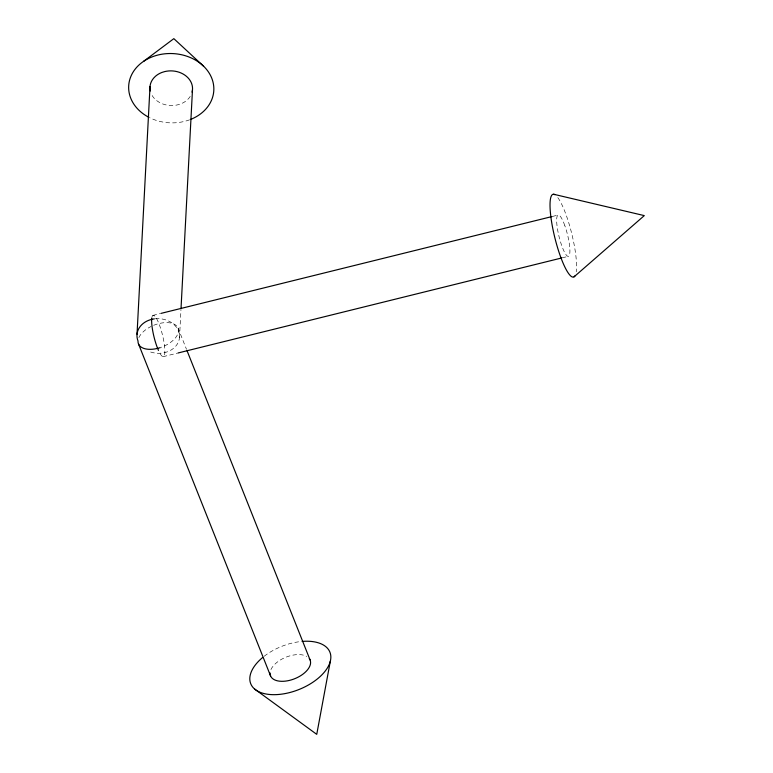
<?xml version="1.0" encoding="UTF-8"?>
<svg xmlns="http://www.w3.org/2000/svg" width="773" height="773" viewBox="0 0 773 773"><rect width="100%" height="100%" fill="white"/><g stroke="black" fill="none" stroke-linecap="round" stroke-linejoin="round"><path stroke-width="0.58" stroke-dasharray="3.87 2.9" d="M179.5 337.695L180.95 310.031M152.861 315.403L160.436 313.529M552.598 216.411L558.444 214.962M163.103 356.682L178.321 352.913M562.28 257.824L568.686 256.24M177.993 327.926L186.467 349.232M155.276 318.756A21.315 17.325 3 0 1 179.268 339.192A21.315 17.325 3 0 1 148.609 351.261M153.643 325.307A21.315 11.624 -21.7 0 1 178.167 328.399A21.315 11.624 -21.7 0 1 161.132 347.309M138.869 337.617A21.315 11.624 -21.7 0 1 151.112 326.448M152.049 316.737A21.315 4.348 76.1 0 1 163.383 338.951A21.315 4.348 76.1 0 1 159.344 352.237M190.235 96.393A21.315 17.325 3 0 1 169.596 105.457A21.315 17.325 3 0 1 150.996 93.224M189.627 119.805A42.621 34.659 3 0 1 149.981 117.873M557.816 197.608A42.621 8.687 76.1 0 1 571.711 233.514A42.621 8.687 76.1 0 1 576.214 271.816M270.936 669.592A21.315 11.624 -21.7 0 1 278.522 661.176L280.763 659.736A21.315 11.624 -21.7 0 1 288.329 656.325L290.977 655.562A21.315 11.624 -21.7 0 1 306.794 656.432M264.192 656.258A42.621 23.238 -21.7 0 1 300.021 641.629M564.792 225.552L563.942 223.281A21.315 4.348 76.1 0 0 556.802 223.561A21.315 4.348 76.1 0 0 566.551 255.341A21.315 4.348 76.1 0 0 567.826 235.949L567.15 233.243A21.315 4.348 76.1 0 0 564.792 225.552"/><path stroke-width="1.16" d="M137.024 334.255L150.01 86.489M181.008 308.823L192.477 89.919M330.322 661.244L316.746 734.35L254.607 689.033M574.078 276.811L644.295 215.609L553.603 194.245M143.546 61.376L173.838 38.65L203.608 66.236M161.055 313.374L552.048 216.546M178.321 352.913L561.662 257.979M186.911 350.353L310.06 659.9M138.531 344.024L270.598 676.008M154.358 318.863A21.315 17.325 3 0 0 138.009 340.99A21.315 11.624 -21.7 0 0 160.262 347.608M158.475 350.42A21.315 4.348 76.1 0 1 151.798 317.906M192.081 92.161A21.315 17.325 3 0 0 164.639 71.609L162.05 72.401A21.315 17.325 3 0 0 155.402 76.334L153.672 78.092A21.315 17.325 3 0 0 150.3 91.011M149.025 117.39A42.621 34.659 3 0 1 139.555 64.468A42.621 34.659 3 0 1 205.019 67.666A42.621 34.659 3 0 1 190.622 119.428M574.996 275.826A42.621 8.687 76.1 0 1 554.869 237.823A42.621 8.687 76.1 0 1 554.869 194.67M309.287 658.577A21.315 11.624 -21.7 0 1 293.643 679.129A21.315 11.624 -21.7 0 1 270.077 672.974M302.069 641.426A42.621 23.238 -21.7 0 1 326.486 669.331A42.621 23.238 -21.7 0 1 266.038 693.999A42.621 23.238 -21.7 0 1 262.607 657.523"/></g></svg>
